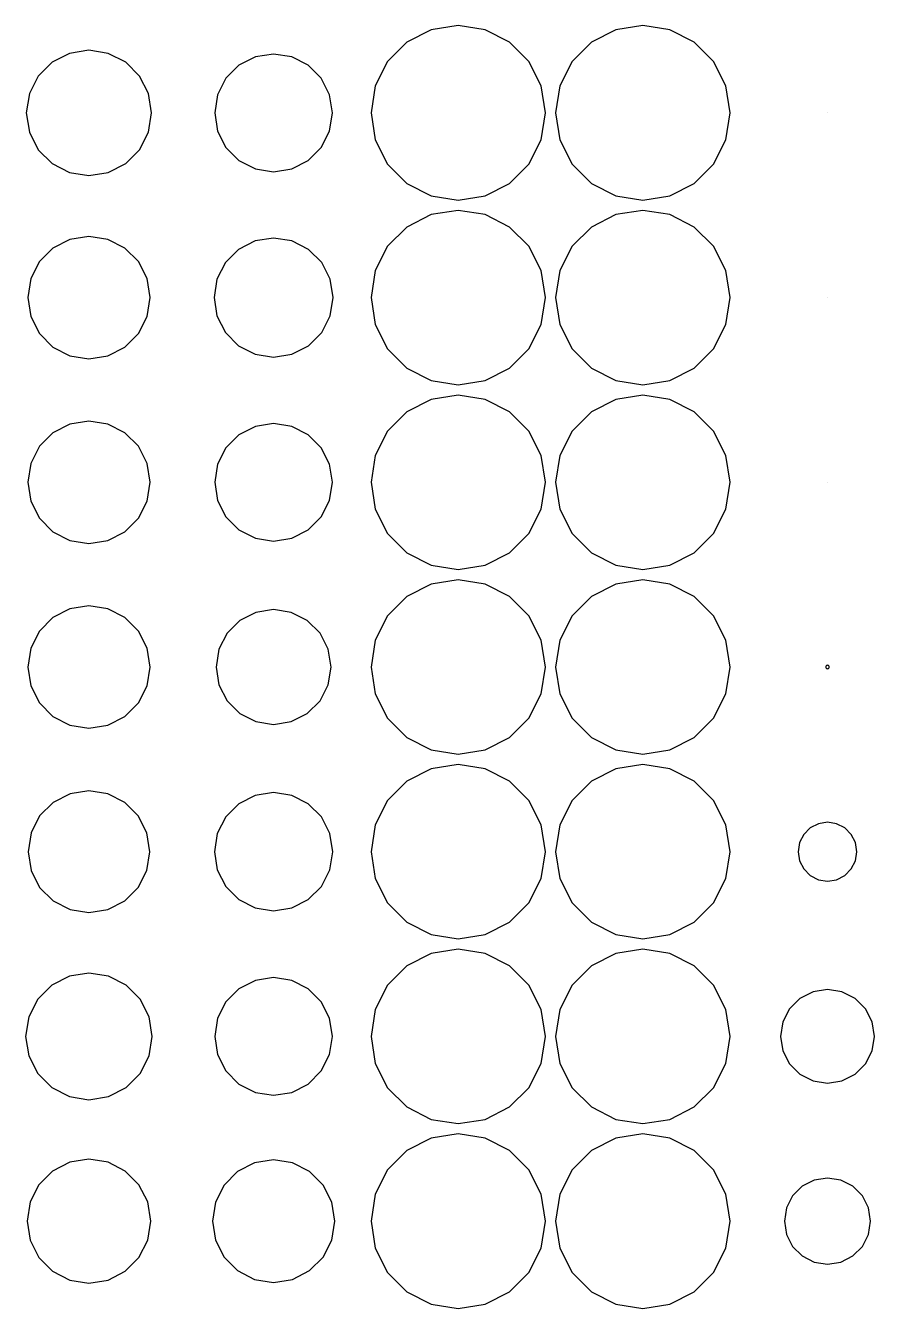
# Model space of a CAD drawing. Header units: metres. Extents: x -319 to 328, y -240 to 246.
# Drawn here: x -155.2 to -72.4, y -5.5 to 119.5 of the extents above; entities that cross this region are included whole.
import ezdxf

# ---------------------------------------------------------------- set-up
doc = ezdxf.new("R2010")
doc.units = ezdxf.units.M

msp = doc.modelspace()

# ---------------------------------------------------------------- linework, layer by layer
for p, q in [((-115.62665, 119.083984, -415.6922), (-117.99617, 117.87665, -415.6922)), ((-113, 119.5, -415.6922), (-115.62665, 119.083984, -415.6922)), ((-110.37335, 119.083984, -415.6922), (-113, 119.5, -415.6922)), ((-108.00383, 117.87665, -415.6922), (-110.37335, 119.083984, -415.6922)), ((-97.62665, 119.083984, -415.6922), (-99.99617, 117.87665, -415.6922)), ((-95, 119.5, -415.6922), (-97.62665, 119.083984, -415.6922)), ((-92.37335, 119.083984, -415.6922), (-95, 119.5, -415.6922)), ((-90.00383, 117.87665, -415.6922), (-92.37335, 119.083984, -415.6922)), ((-117.99617, 117.87665, -415.6922), (-119.87665, 115.996185, -415.6922)), ((-106.12335, 115.996185, -415.6922), (-108.00383, 117.87665, -415.6922)), ((-99.99617, 117.87665, -415.6922), (-101.87665, 115.996185, -415.6922)), ((-88.12335, 115.996185, -415.6922), (-90.00383, 117.87665, -415.6922)), ((-150.88501, 116.80145, -415.6922), (-152.5855, 115.935, -415.6922)), ((-149, 117.100006, -415.6922), (-150.88501, 116.80145, -415.6922)), ((-147.11499, 116.80145, -415.6922), (-149, 117.100006, -415.6922)), ((-145.4145, 115.935, -415.6922), (-147.11499, 116.80145, -415.6922)), ((-132.7717, 116.45273, -415.6922), (-134.36996, 115.63837, -415.6922)), ((-131, 116.73334, -415.6922), (-132.7717, 116.45273, -415.6922)), ((-129.2283, 116.45273, -415.6922), (-131, 116.73334, -415.6922)), ((-127.630035, 115.63837, -415.6922), (-129.2283, 116.45273, -415.6922)), ((-152.5855, 115.935, -415.6922), (-153.935, 114.58548, -415.6922)), ((-144.065, 114.58548, -415.6922), (-145.4145, 115.935, -415.6922)), ((-134.36996, 115.63837, -415.6922), (-135.63837, 114.369965, -415.6922)), ((-126.36163, 114.369965, -415.6922), (-127.630035, 115.63837, -415.6922)), ((-119.87665, 115.996185, -415.6922), (-121.083984, 113.62665, -415.6922)), ((-104.916016, 113.62665, -415.6922), (-106.12335, 115.996185, -415.6922)), ((-101.87665, 115.996185, -415.6922), (-103.083984, 113.62665, -415.6922)), ((-86.916016, 113.62665, -415.6922), (-88.12335, 115.996185, -415.6922)), ((-153.935, 114.58548, -415.6922), (-154.80144, 112.88501, -415.6922)), ((-143.19855, 112.88501, -415.6922), (-144.065, 114.58548, -415.6922)), ((-135.63837, 114.369965, -415.6922), (-136.45273, 112.7717, -415.6922)), ((-125.54727, 112.7717, -415.6922), (-126.36163, 114.369965, -415.6922)), ((-154.80144, 112.88501, -415.6922), (-155.1, 111, -415.6922)), ((-142.9, 111, -415.6922), (-143.19855, 112.88501, -415.6922)), ((-136.45273, 112.7717, -415.6922), (-136.73334, 111, -415.6922)), ((-125.26666, 111, -415.6922), (-125.54727, 112.7717, -415.6922)), ((-121.083984, 113.62665, -415.6922), (-121.5, 111, -415.6922)), ((-104.5, 111, -415.6922), (-104.916016, 113.62665, -415.6922)), ((-103.083984, 113.62665, -415.6922), (-103.5, 111, -415.6922)), ((-86.5, 111, -415.6922), (-86.916016, 113.62665, -415.6922)), ((-155.1, 111, -415.6922), (-154.80145, 109.11499, -415.6922)), ((-143.19855, 109.11499, -415.6922), (-142.9, 111, -415.6922)), ((-136.73334, 111, -415.6922), (-136.45273, 109.2283, -415.6922)), ((-125.54727, 109.2283, -415.6922), (-125.26666, 111, -415.6922)), ((-121.5, 111, -415.6922), (-121.083984, 108.37335, -415.6922)), ((-104.916016, 108.37335, -415.6922), (-104.5, 111, -415.6922)), ((-103.5, 111, -415.6922), (-103.083984, 108.37335, -415.6922)), ((-86.916016, 108.37335, -415.6922), (-86.5, 111, -415.6922)), ((-77, 111, -415.6922), (-77, 111, -415.6922)), ((-77, 111, -415.6922), (-77, 111, -415.6922)), ((-77, 111, -415.6922), (-77, 111, -415.6922)), ((-77, 111, -415.6922), (-77, 111, -415.6922)), ((-77, 111, -415.6922), (-77, 111, -415.6922)), ((-77, 111, -415.6922), (-77, 111, -415.6922)), ((-77, 111, -415.6922), (-77, 111, -415.6922)), ((-77, 111, -415.6922), (-77, 111, -415.6922)), ((-77, 111, -415.6922), (-77, 111, -415.6922)), ((-77, 111, -415.6922), (-77, 111, -415.6922)), ((-77, 111, -415.6922), (-77, 111, -415.6922)), ((-77, 111, -415.6922), (-77, 111, -415.6922)), ((-77, 111, -415.6922), (-77, 111, -415.6922)), ((-77, 111, -415.6922), (-77, 111, -415.6922)), ((-77, 111, -415.6922), (-77, 111, -415.6922)), ((-77, 111, -415.6922), (-77, 111, -415.6922)), ((-77, 111, -415.6922), (-77, 111, -415.6922)), ((-77, 111, -415.6922), (-77, 111, -415.6922)), ((-77, 111, -415.6922), (-77, 111, -415.6922)), ((-77, 111, -415.6922), (-77, 111, -415.6922)), ((-154.80145, 109.11499, -415.6922), (-153.935, 107.41452, -415.6922)), ((-144.065, 107.41452, -415.6922), (-143.19855, 109.11499, -415.6922)), ((-136.45273, 109.2283, -415.6922), (-135.63837, 107.630035, -415.6922)), ((-126.36163, 107.630035, -415.6922), (-125.54727, 109.2283, -415.6922)), ((-135.63837, 107.630035, -415.6922), (-134.36996, 106.36163, -415.6922)), ((-127.630035, 106.36163, -415.6922), (-126.36163, 107.630035, -415.6922)), ((-121.083984, 108.37335, -415.6922), (-119.87665, 106.003815, -415.6922)), ((-106.12335, 106.003815, -415.6922), (-104.916016, 108.37335, -415.6922)), ((-103.083984, 108.37335, -415.6922), (-101.87665, 106.003815, -415.6922)), ((-88.12335, 106.003815, -415.6922), (-86.916016, 108.37335, -415.6922)), ((-153.935, 107.41452, -415.6922), (-152.5855, 106.065, -415.6922)), ((-145.4145, 106.065, -415.6922), (-144.065, 107.41452, -415.6922)), ((-134.36996, 106.36163, -415.6922), (-132.7717, 105.54727, -415.6922)), ((-129.2283, 105.54727, -415.6922), (-127.630035, 106.36163, -415.6922)), ((-152.5855, 106.065, -415.6922), (-150.88501, 105.19855, -415.6922)), ((-150.88501, 105.19855, -415.6922), (-149, 104.899994, -415.6922)), ((-149, 104.899994, -415.6922), (-147.11499, 105.19855, -415.6922)), ((-147.11499, 105.19855, -415.6922), (-145.4145, 106.065, -415.6922)), ((-132.7717, 105.54727, -415.6922), (-131, 105.26666, -415.6922)), ((-131, 105.26666, -415.6922), (-129.2283, 105.54727, -415.6922)), ((-119.87665, 106.003815, -415.6922), (-117.99617, 104.12335, -415.6922)), ((-108.00383, 104.12335, -415.6922), (-106.12335, 106.003815, -415.6922)), ((-101.87665, 106.003815, -415.6922), (-99.99617, 104.12335, -415.6922)), ((-90.00383, 104.12335, -415.6922), (-88.12335, 106.003815, -415.6922)), ((-117.99617, 104.12335, -415.6922), (-115.62665, 102.916016, -415.6922)), ((-110.37335, 102.916016, -415.6922), (-108.00383, 104.12335, -415.6922)), ((-99.99617, 104.12335, -415.6922), (-97.62665, 102.916016, -415.6922)), ((-92.37335, 102.916016, -415.6922), (-90.00383, 104.12335, -415.6922)), ((-115.62665, 102.916016, -415.6922), (-113, 102.5, -415.6922)), ((-113, 102.5, -415.6922), (-110.37335, 102.916016, -415.6922)), ((-97.62665, 102.916016, -415.6922), (-95, 102.5, -415.6922)), ((-95, 102.5, -415.6922), (-92.37335, 102.916016, -415.6922)), ((-113, 101.5, -415.6922), (-115.62665, 101.083984, -415.6922)), ((-110.37335, 101.083984, -415.6922), (-113, 101.5, -415.6922)), ((-95, 101.5, -415.6922), (-97.62665, 101.083984, -415.6922)), ((-92.37335, 101.083984, -415.6922), (-95, 101.5, -415.6922)), ((-115.62665, 101.083984, -415.6922), (-117.99617, 99.87665, -415.6922)), ((-108.00383, 99.87665, -415.6922), (-110.37335, 101.083984, -415.6922)), ((-97.62665, 101.083984, -415.6922), (-99.99617, 99.87665, -415.6922)), ((-90.00383, 99.87665, -415.6922), (-92.37335, 101.083984, -415.6922)), ((-149, 98.966675, -415.6922), (-150.8438, 98.67462, -415.6922)), ((-147.1562, 98.67462, -415.6922), (-149, 98.966675, -415.6922)), ((-131, 98.79999, -415.6922), (-132.7923, 98.51611, -415.6922)), ((-129.2077, 98.51611, -415.6922), (-131, 98.79999, -415.6922)), ((-117.99617, 99.87665, -415.6922), (-119.87665, 97.996185, -415.6922)), ((-106.12335, 97.996185, -415.6922), (-108.00383, 99.87665, -415.6922)), ((-99.99617, 99.87665, -415.6922), (-101.87665, 97.996185, -415.6922)), ((-88.12335, 97.996185, -415.6922), (-90.00383, 99.87665, -415.6922)), ((-152.50711, 97.82715, -415.6922), (-153.82713, 96.50711, -415.6922)), ((-150.8438, 98.67462, -415.6922), (-152.50711, 97.82715, -415.6922)), ((-145.49287, 97.82715, -415.6922), (-147.1562, 98.67462, -415.6922)), ((-144.17287, 96.50711, -415.6922), (-145.49287, 97.82715, -415.6922)), ((-134.40915, 97.69229, -415.6922), (-135.69229, 96.40915, -415.6922)), ((-132.7923, 98.51611, -415.6922), (-134.40915, 97.69229, -415.6922)), ((-127.59085, 97.69229, -415.6922), (-129.2077, 98.51611, -415.6922)), ((-126.30771, 96.40915, -415.6922), (-127.59085, 97.69229, -415.6922)), ((-119.87665, 97.996185, -415.6922), (-121.083984, 95.62665, -415.6922)), ((-104.916016, 95.62665, -415.6922), (-106.12335, 97.996185, -415.6922)), ((-101.87665, 97.996185, -415.6922), (-103.083984, 95.62665, -415.6922)), ((-86.916016, 95.62665, -415.6922), (-88.12335, 97.996185, -415.6922)), ((-153.82713, 96.50711, -415.6922), (-154.67464, 94.84381, -415.6922)), ((-143.32536, 94.84381, -415.6922), (-144.17287, 96.50711, -415.6922)), ((-135.69229, 96.40915, -415.6922), (-136.51613, 94.7923, -415.6922)), ((-125.48387, 94.7923, -415.6922), (-126.30771, 96.40915, -415.6922)), ((-121.083984, 95.62665, -415.6922), (-121.5, 93, -415.6922)), ((-104.5, 93, -415.6922), (-104.916016, 95.62665, -415.6922)), ((-103.083984, 95.62665, -415.6922), (-103.5, 93, -415.6922)), ((-86.5, 93, -415.6922), (-86.916016, 95.62665, -415.6922)), ((-154.67464, 94.84381, -415.6922), (-154.96666, 93, -415.6922)), ((-143.03334, 93, -415.6922), (-143.32536, 94.84381, -415.6922)), ((-136.51613, 94.7923, -415.6922), (-136.8, 93, -415.6922)), ((-125.2, 93, -415.6922), (-125.48387, 94.7923, -415.6922)), ((-154.96666, 93, -415.6922), (-154.67464, 91.15619, -415.6922)), ((-143.32536, 91.15619, -415.6922), (-143.03334, 93, -415.6922)), ((-136.8, 93, -415.6922), (-136.51613, 91.2077, -415.6922)), ((-125.48387, 91.2077, -415.6922), (-125.2, 93, -415.6922)), ((-121.5, 93, -415.6922), (-121.083984, 90.37335, -415.6922)), ((-104.916016, 90.37335, -415.6922), (-104.5, 93, -415.6922)), ((-103.5, 93, -415.6922), (-103.083984, 90.37335, -415.6922)), ((-86.916016, 90.37335, -415.6922), (-86.5, 93, -415.6922)), ((-77, 93, -415.6922), (-77, 93, -415.6922)), ((-77, 93, -415.6922), (-77, 93, -415.6922)), ((-77, 93, -415.6922), (-77, 93, -415.6922)), ((-77, 93, -415.6922), (-77, 93, -415.6922)), ((-77, 93, -415.6922), (-77, 93, -415.6922)), ((-77, 93, -415.6922), (-77, 93, -415.6922)), ((-77, 93, -415.6922), (-77, 93, -415.6922)), ((-77, 93, -415.6922), (-77, 93, -415.6922)), ((-77, 93, -415.6922), (-77, 93, -415.6922)), ((-77, 93, -415.6922), (-77, 93, -415.6922)), ((-77, 93, -415.6922), (-77, 93, -415.6922)), ((-77, 93, -415.6922), (-77, 93, -415.6922)), ((-77, 93, -415.6922), (-77, 93, -415.6922)), ((-77, 93, -415.6922), (-77, 93, -415.6922)), ((-77, 93, -415.6922), (-77, 93, -415.6922)), ((-77, 93, -415.6922), (-77, 93, -415.6922)), ((-77, 93, -415.6922), (-77, 93, -415.6922)), ((-77, 93, -415.6922), (-77, 93, -415.6922)), ((-77, 93, -415.6922), (-77, 93, -415.6922)), ((-77, 93, -415.6922), (-77, 93, -415.6922)), ((-154.67464, 91.15619, -415.6922), (-153.82713, 89.49289, -415.6922)), ((-144.17287, 89.49289, -415.6922), (-143.32536, 91.15619, -415.6922)), ((-136.51613, 91.2077, -415.6922), (-135.69229, 89.59085, -415.6922)), ((-126.30771, 89.59085, -415.6922), (-125.48387, 91.2077, -415.6922)), ((-121.083984, 90.37335, -415.6922), (-119.87665, 88.003815, -415.6922)), ((-106.12335, 88.003815, -415.6922), (-104.916016, 90.37335, -415.6922)), ((-103.083984, 90.37335, -415.6922), (-101.87665, 88.003815, -415.6922)), ((-88.12335, 88.003815, -415.6922), (-86.916016, 90.37335, -415.6922)), ((-153.82713, 89.49289, -415.6922), (-152.50713, 88.17285, -415.6922)), ((-145.49289, 88.17285, -415.6922), (-144.17287, 89.49289, -415.6922)), ((-135.69229, 89.59085, -415.6922), (-134.40915, 88.30771, -415.6922)), ((-127.59085, 88.30771, -415.6922), (-126.30771, 89.59085, -415.6922)), ((-152.50713, 88.17285, -415.6922), (-150.8438, 87.32538, -415.6922)), ((-147.1562, 87.32538, -415.6922), (-145.49289, 88.17285, -415.6922)), ((-134.40915, 88.30771, -415.6922), (-132.7923, 87.48389, -415.6922)), ((-129.2077, 87.48389, -415.6922), (-127.59085, 88.30771, -415.6922)), ((-119.87665, 88.003815, -415.6922), (-117.99617, 86.12335, -415.6922)), ((-108.00383, 86.12335, -415.6922), (-106.12335, 88.003815, -415.6922)), ((-101.87665, 88.003815, -415.6922), (-99.99617, 86.12335, -415.6922)), ((-90.00383, 86.12335, -415.6922), (-88.12335, 88.003815, -415.6922)), ((-150.8438, 87.32538, -415.6922), (-149, 87.033325, -415.6922)), ((-149, 87.033325, -415.6922), (-147.1562, 87.32538, -415.6922)), ((-132.7923, 87.48389, -415.6922), (-131, 87.20001, -415.6922)), ((-131, 87.20001, -415.6922), (-129.2077, 87.48389, -415.6922)), ((-117.99617, 86.12335, -415.6922), (-115.62665, 84.916016, -415.6922)), ((-110.37335, 84.916016, -415.6922), (-108.00383, 86.12335, -415.6922)), ((-99.99617, 86.12335, -415.6922), (-97.62665, 84.916016, -415.6922)), ((-92.37335, 84.916016, -415.6922), (-90.00383, 86.12335, -415.6922)), ((-115.62665, 84.916016, -415.6922), (-113, 84.5, -415.6922)), ((-113, 84.5, -415.6922), (-110.37335, 84.916016, -415.6922)), ((-97.62665, 84.916016, -415.6922), (-95, 84.5, -415.6922)), ((-95, 84.5, -415.6922), (-92.37335, 84.916016, -415.6922)), ((-115.62665, 83.083984, -415.6922), (-117.99617, 81.87665, -415.6922)), ((-113, 83.5, -415.6922), (-115.62665, 83.083984, -415.6922)), ((-110.37335, 83.083984, -415.6922), (-113, 83.5, -415.6922)), ((-108.00383, 81.87665, -415.6922), (-110.37335, 83.083984, -415.6922)), ((-97.62665, 83.083984, -415.6922), (-99.99617, 81.87665, -415.6922)), ((-95, 83.5, -415.6922), (-97.62665, 83.083984, -415.6922)), ((-92.37335, 83.083984, -415.6922), (-95, 83.5, -415.6922)), ((-90.00383, 81.87665, -415.6922), (-92.37335, 83.083984, -415.6922)), ((-117.99617, 81.87665, -415.6922), (-119.87665, 79.996185, -415.6922)), ((-106.12335, 79.996185, -415.6922), (-108.00383, 81.87665, -415.6922)), ((-99.99617, 81.87665, -415.6922), (-101.87665, 79.996185, -415.6922)), ((-88.12335, 79.996185, -415.6922), (-90.00383, 81.87665, -415.6922)), ((-150.8438, 80.67462, -415.6922), (-152.50711, 79.82715, -415.6922)), ((-149, 80.966675, -415.6922), (-150.8438, 80.67462, -415.6922)), ((-147.1562, 80.67462, -415.6922), (-149, 80.966675, -415.6922)), ((-145.49287, 79.82715, -415.6922), (-147.1562, 80.67462, -415.6922)), ((-132.7717, 80.45273, -415.6922), (-134.36996, 79.63837, -415.6922)), ((-131, 80.73334, -415.6922), (-132.7717, 80.45273, -415.6922)), ((-129.2283, 80.45273, -415.6922), (-131, 80.73334, -415.6922)), ((-127.630035, 79.63837, -415.6922), (-129.2283, 80.45273, -415.6922)), ((-152.50711, 79.82715, -415.6922), (-153.82713, 78.50711, -415.6922)), ((-144.17287, 78.50711, -415.6922), (-145.49287, 79.82715, -415.6922)), ((-134.36996, 79.63837, -415.6922), (-135.63837, 78.369965, -415.6922)), ((-126.36163, 78.369965, -415.6922), (-127.630035, 79.63837, -415.6922)), ((-119.87665, 79.996185, -415.6922), (-121.083984, 77.62665, -415.6922)), ((-104.916016, 77.62665, -415.6922), (-106.12335, 79.996185, -415.6922)), ((-101.87665, 79.996185, -415.6922), (-103.083984, 77.62665, -415.6922)), ((-86.916016, 77.62665, -415.6922), (-88.12335, 79.996185, -415.6922)), ((-153.82713, 78.50711, -415.6922), (-154.67464, 76.84381, -415.6922)), ((-143.32536, 76.84381, -415.6922), (-144.17287, 78.50711, -415.6922)), ((-135.63837, 78.369965, -415.6922), (-136.45273, 76.7717, -415.6922)), ((-125.54727, 76.7717, -415.6922), (-126.36163, 78.369965, -415.6922)), ((-121.083984, 77.62665, -415.6922), (-121.5, 75, -415.6922)), ((-104.5, 75, -415.6922), (-104.916016, 77.62665, -415.6922)), ((-103.083984, 77.62665, -415.6922), (-103.5, 75, -415.6922)), ((-86.5, 75, -415.6922), (-86.916016, 77.62665, -415.6922)), ((-154.67464, 76.84381, -415.6922), (-154.96666, 75, -415.6922)), ((-143.03334, 75, -415.6922), (-143.32536, 76.84381, -415.6922)), ((-136.45273, 76.7717, -415.6922), (-136.73334, 75, -415.6922)), ((-125.26666, 75, -415.6922), (-125.54727, 76.7717, -415.6922)), ((-154.96666, 75, -415.6922), (-154.67464, 73.15619, -415.6922)), ((-143.32536, 73.15619, -415.6922), (-143.03334, 75, -415.6922)), ((-136.73334, 75, -415.6922), (-136.45273, 73.2283, -415.6922)), ((-125.54727, 73.2283, -415.6922), (-125.26666, 75, -415.6922)), ((-121.5, 75, -415.6922), (-121.083984, 72.37335, -415.6922)), ((-104.916016, 72.37335, -415.6922), (-104.5, 75, -415.6922)), ((-103.5, 75, -415.6922), (-103.083984, 72.37335, -415.6922)), ((-86.916016, 72.37335, -415.6922), (-86.5, 75, -415.6922)), ((-77, 75, -415.6922), (-77, 75, -415.6922)), ((-77, 75, -415.6922), (-77, 75, -415.6922)), ((-77, 75, -415.6922), (-77, 75, -415.6922)), ((-77, 75, -415.6922), (-77, 75, -415.6922)), ((-77, 75, -415.6922), (-77, 75, -415.6922)), ((-77, 75, -415.6922), (-77, 75, -415.6922)), ((-77, 75, -415.6922), (-77, 75, -415.6922)), ((-77, 75, -415.6922), (-77, 75, -415.6922)), ((-77, 75, -415.6922), (-77, 75, -415.6922)), ((-77, 75, -415.6922), (-77, 75, -415.6922)), ((-77, 75, -415.6922), (-77, 75, -415.6922)), ((-77, 75, -415.6922), (-77, 75, -415.6922)), ((-77, 75, -415.6922), (-77, 75, -415.6922)), ((-77, 75, -415.6922), (-77, 75, -415.6922)), ((-77, 75, -415.6922), (-77, 75, -415.6922)), ((-77, 75, -415.6922), (-77, 75, -415.6922)), ((-77, 75, -415.6922), (-77, 75, -415.6922)), ((-77, 75, -415.6922), (-77, 75, -415.6922)), ((-77, 75, -415.6922), (-77, 75, -415.6922)), ((-77, 75, -415.6922), (-77, 75, -415.6922)), ((-154.67464, 73.15619, -415.6922), (-153.82713, 71.49289, -415.6922)), ((-144.17287, 71.49289, -415.6922), (-143.32536, 73.15619, -415.6922)), ((-136.45273, 73.2283, -415.6922), (-135.63837, 71.630035, -415.6922)), ((-126.36163, 71.630035, -415.6922), (-125.54727, 73.2283, -415.6922)), ((-153.82713, 71.49289, -415.6922), (-152.50713, 70.17285, -415.6922)), ((-145.49289, 70.17285, -415.6922), (-144.17287, 71.49289, -415.6922)), ((-135.63837, 71.630035, -415.6922), (-134.36996, 70.36163, -415.6922)), ((-127.630035, 70.36163, -415.6922), (-126.36163, 71.630035, -415.6922)), ((-121.083984, 72.37335, -415.6922), (-119.87665, 70.003815, -415.6922)), ((-106.12335, 70.003815, -415.6922), (-104.916016, 72.37335, -415.6922)), ((-103.083984, 72.37335, -415.6922), (-101.87665, 70.003815, -415.6922)), ((-88.12335, 70.003815, -415.6922), (-86.916016, 72.37335, -415.6922)), ((-152.50713, 70.17285, -415.6922), (-150.8438, 69.32538, -415.6922)), ((-147.1562, 69.32538, -415.6922), (-145.49289, 70.17285, -415.6922)), ((-134.36996, 70.36163, -415.6922), (-132.7717, 69.54727, -415.6922)), ((-129.2283, 69.54727, -415.6922), (-127.630035, 70.36163, -415.6922)), ((-119.87665, 70.003815, -415.6922), (-117.99617, 68.12335, -415.6922)), ((-108.00383, 68.12335, -415.6922), (-106.12335, 70.003815, -415.6922)), ((-101.87665, 70.003815, -415.6922), (-99.99617, 68.12335, -415.6922)), ((-90.00383, 68.12335, -415.6922), (-88.12335, 70.003815, -415.6922)), ((-150.8438, 69.32538, -415.6922), (-149, 69.033325, -415.6922)), ((-149, 69.033325, -415.6922), (-147.1562, 69.32538, -415.6922)), ((-132.7717, 69.54727, -415.6922), (-131, 69.26666, -415.6922)), ((-131, 69.26666, -415.6922), (-129.2283, 69.54727, -415.6922)), ((-117.99617, 68.12335, -415.6922), (-115.62665, 66.916016, -415.6922)), ((-110.37335, 66.916016, -415.6922), (-108.00383, 68.12335, -415.6922)), ((-99.99617, 68.12335, -415.6922), (-97.62665, 66.916016, -415.6922)), ((-92.37335, 66.916016, -415.6922), (-90.00383, 68.12335, -415.6922)), ((-115.62665, 66.916016, -415.6922), (-113, 66.5, -415.6922)), ((-113, 66.5, -415.6922), (-110.37335, 66.916016, -415.6922)), ((-97.62665, 66.916016, -415.6922), (-95, 66.5, -415.6922)), ((-95, 66.5, -415.6922), (-92.37335, 66.916016, -415.6922)), ((-115.62665, 65.083984, -415.6922), (-117.99617, 63.876648, -415.6922)), ((-113, 65.5, -415.6922), (-115.62665, 65.083984, -415.6922)), ((-110.37335, 65.083984, -415.6922), (-113, 65.5, -415.6922)), ((-108.00383, 63.876648, -415.6922), (-110.37335, 65.083984, -415.6922)), ((-97.62665, 65.083984, -415.6922), (-99.99617, 63.876648, -415.6922)), ((-95, 65.5, -415.6922), (-97.62665, 65.083984, -415.6922)), ((-92.37335, 65.083984, -415.6922), (-95, 65.5, -415.6922)), ((-90.00383, 63.876648, -415.6922), (-92.37335, 65.083984, -415.6922)), ((-117.99617, 63.876648, -415.6922), (-119.87665, 61.996185, -415.6922)), ((-106.12335, 61.996185, -415.6922), (-108.00383, 63.876648, -415.6922)), ((-99.99617, 63.876648, -415.6922), (-101.87665, 61.996185, -415.6922)), ((-88.12335, 61.996185, -415.6922), (-90.00383, 63.876648, -415.6922)), ((-150.8438, 62.67462, -415.6922), (-152.50711, 61.82715, -415.6922)), ((-149, 62.966675, -415.6922), (-150.8438, 62.67462, -415.6922)), ((-147.1562, 62.67462, -415.6922), (-149, 62.966675, -415.6922)), ((-145.49287, 61.82715, -415.6922), (-147.1562, 62.67462, -415.6922)), ((-131, 62.600006, -415.6922), (-132.7305, 62.325928, -415.6922)), ((-129.2695, 62.325928, -415.6922), (-131, 62.600006, -415.6922)), ((-152.50711, 61.82715, -415.6922), (-153.82713, 60.50711, -415.6922)), ((-144.17287, 60.50711, -415.6922), (-145.49287, 61.82715, -415.6922)), ((-134.2916, 61.530487, -415.6922), (-135.5305, 60.291595, -415.6922)), ((-132.7305, 62.325928, -415.6922), (-134.2916, 61.530487, -415.6922)), ((-127.708405, 61.530487, -415.6922), (-129.2695, 62.325928, -415.6922)), ((-126.4695, 60.291595, -415.6922), (-127.708405, 61.530487, -415.6922)), ((-119.87665, 61.996185, -415.6922), (-121.083984, 59.626648, -415.6922)), ((-104.916016, 59.626648, -415.6922), (-106.12335, 61.996185, -415.6922)), ((-101.87665, 61.996185, -415.6922), (-103.083984, 59.626648, -415.6922)), ((-86.916016, 59.626648, -415.6922), (-88.12335, 61.996185, -415.6922)), ((-153.82713, 60.50711, -415.6922), (-154.67464, 58.84381, -415.6922)), ((-143.32536, 58.84381, -415.6922), (-144.17287, 60.50711, -415.6922)), ((-135.5305, 60.291595, -415.6922), (-136.32591, 58.7305, -415.6922)), ((-125.67409, 58.7305, -415.6922), (-126.4695, 60.291595, -415.6922)), ((-154.67464, 58.84381, -415.6922), (-154.96666, 57, -415.6922)), ((-143.03334, 57, -415.6922), (-143.32536, 58.84381, -415.6922)), ((-121.083984, 59.626648, -415.6922), (-121.5, 57, -415.6922)), ((-104.5, 57, -415.6922), (-104.916016, 59.626648, -415.6922)), ((-103.083984, 59.626648, -415.6922), (-103.5, 57, -415.6922)), ((-86.5, 57, -415.6922), (-86.916016, 59.626648, -415.6922)), ((-136.32591, 58.7305, -415.6922), (-136.6, 57, -415.6922)), ((-125.399994, 57, -415.6922), (-125.67409, 58.7305, -415.6922)), ((-154.96666, 57, -415.6922), (-154.67464, 55.15619, -415.6922)), ((-143.32536, 55.15619, -415.6922), (-143.03334, 57, -415.6922)), ((-136.6, 57, -415.6922), (-136.32591, 55.2695, -415.6922)), ((-125.67409, 55.2695, -415.6922), (-125.399994, 57, -415.6922)), ((-121.5, 57, -415.6922), (-121.083984, 54.373352, -415.6922)), ((-104.916016, 54.373352, -415.6922), (-104.5, 57, -415.6922)), ((-103.5, 57, -415.6922), (-103.083984, 54.373352, -415.6922)), ((-86.916016, 54.373352, -415.6922), (-86.5, 57, -415.6922)), ((-77.15851, 57.051514, -415.6922), (-77.16667, 57, -415.6922)), ((-77.16667, 57, -415.6922), (-77.15851, 56.948486, -415.6922)), ((-77.13484, 57.09796, -415.6922), (-77.15851, 57.051514, -415.6922)), ((-77.15851, 56.948486, -415.6922), (-77.13484, 56.90204, -415.6922)), ((-77.09796, 57.134827, -415.6922), (-77.13484, 57.09796, -415.6922)), ((-77.13484, 56.90204, -415.6922), (-77.09796, 56.865173, -415.6922)), ((-77.0515, 57.15851, -415.6922), (-77.09796, 57.134827, -415.6922)), ((-77.09796, 56.865173, -415.6922), (-77.0515, 56.84149, -415.6922)), ((-77, 57.166656, -415.6922), (-77.0515, 57.15851, -415.6922)), ((-77.0515, 56.84149, -415.6922), (-77, 56.833344, -415.6922)), ((-76.9485, 57.15851, -415.6922), (-77, 57.166656, -415.6922)), ((-77, 56.833344, -415.6922), (-76.9485, 56.84149, -415.6922)), ((-76.90204, 57.134827, -415.6922), (-76.9485, 57.15851, -415.6922)), ((-76.9485, 56.84149, -415.6922), (-76.90204, 56.865173, -415.6922)), ((-76.86516, 57.09796, -415.6922), (-76.90204, 57.134827, -415.6922)), ((-76.90204, 56.865173, -415.6922), (-76.86516, 56.90204, -415.6922)), ((-76.84149, 57.051514, -415.6922), (-76.86516, 57.09796, -415.6922)), ((-76.86516, 56.90204, -415.6922), (-76.84149, 56.948486, -415.6922)), ((-76.83333, 57, -415.6922), (-76.84149, 57.051514, -415.6922)), ((-76.84149, 56.948486, -415.6922), (-76.83333, 57, -415.6922)), ((-154.67464, 55.15619, -415.6922), (-153.82713, 53.49289, -415.6922)), ((-144.17287, 53.49289, -415.6922), (-143.32536, 55.15619, -415.6922)), ((-136.32591, 55.2695, -415.6922), (-135.5305, 53.708405, -415.6922)), ((-126.46951, 53.708405, -415.6922), (-125.67409, 55.2695, -415.6922)), ((-121.083984, 54.373352, -415.6922), (-119.87665, 52.003815, -415.6922)), ((-106.12335, 52.003815, -415.6922), (-104.916016, 54.373352, -415.6922)), ((-103.083984, 54.373352, -415.6922), (-101.87665, 52.003815, -415.6922)), ((-88.12335, 52.003815, -415.6922), (-86.916016, 54.373352, -415.6922)), ((-153.82713, 53.49289, -415.6922), (-152.50713, 52.17285, -415.6922)), ((-145.49289, 52.17285, -415.6922), (-144.17287, 53.49289, -415.6922)), ((-135.5305, 53.708405, -415.6922), (-134.2916, 52.469513, -415.6922)), ((-127.708405, 52.469513, -415.6922), (-126.46951, 53.708405, -415.6922)), ((-152.50713, 52.17285, -415.6922), (-150.8438, 51.32538, -415.6922)), ((-150.8438, 51.32538, -415.6922), (-149, 51.033325, -415.6922)), ((-149, 51.033325, -415.6922), (-147.1562, 51.32538, -415.6922)), ((-147.1562, 51.32538, -415.6922), (-145.49289, 52.17285, -415.6922)), ((-134.2916, 52.469513, -415.6922), (-132.7305, 51.674072, -415.6922)), ((-132.7305, 51.674072, -415.6922), (-131, 51.399994, -415.6922)), ((-131, 51.399994, -415.6922), (-129.2695, 51.674072, -415.6922)), ((-129.2695, 51.674072, -415.6922), (-127.708405, 52.469513, -415.6922)), ((-119.87665, 52.003815, -415.6922), (-117.99617, 50.123352, -415.6922)), ((-108.00383, 50.123352, -415.6922), (-106.12335, 52.003815, -415.6922)), ((-101.87665, 52.003815, -415.6922), (-99.99617, 50.123352, -415.6922)), ((-90.00383, 50.123352, -415.6922), (-88.12335, 52.003815, -415.6922)), ((-117.99617, 50.123352, -415.6922), (-115.62665, 48.916016, -415.6922)), ((-110.37335, 48.916016, -415.6922), (-108.00383, 50.123352, -415.6922)), ((-99.99617, 50.123352, -415.6922), (-97.62665, 48.916016, -415.6922)), ((-92.37335, 48.916016, -415.6922), (-90.00383, 50.123352, -415.6922)), ((-115.62665, 48.916016, -415.6922), (-113, 48.5, -415.6922)), ((-113, 48.5, -415.6922), (-110.37335, 48.916016, -415.6922)), ((-97.62665, 48.916016, -415.6922), (-95, 48.5, -415.6922)), ((-95, 48.5, -415.6922), (-92.37335, 48.916016, -415.6922)), ((-113, 47.5, -415.6922), (-115.62665, 47.083984, -415.6922)), ((-110.37335, 47.083984, -415.6922), (-113, 47.5, -415.6922)), ((-95, 47.5, -415.6922), (-97.62665, 47.083984, -415.6922)), ((-92.37335, 47.083984, -415.6922), (-95, 47.5, -415.6922)), ((-115.62665, 47.083984, -415.6922), (-117.99617, 45.876648, -415.6922)), ((-108.00383, 45.876648, -415.6922), (-110.37335, 47.083984, -415.6922)), ((-97.62665, 47.083984, -415.6922), (-99.99617, 45.876648, -415.6922)), ((-90.00383, 45.876648, -415.6922), (-92.37335, 47.083984, -415.6922)), ((-117.99617, 45.876648, -415.6922), (-119.87665, 43.996185, -415.6922)), ((-106.12335, 43.996185, -415.6922), (-108.00383, 45.876648, -415.6922)), ((-99.99617, 45.876648, -415.6922), (-101.87665, 43.996185, -415.6922)), ((-88.12335, 43.996185, -415.6922), (-90.00383, 45.876648, -415.6922)), ((-152.48752, 43.80017, -415.6922), (-153.80017, 42.48752, -415.6922)), ((-150.8335, 44.642944, -415.6922), (-152.48752, 43.80017, -415.6922)), ((-149, 44.93332, -415.6922), (-150.8335, 44.642944, -415.6922)), ((-147.1665, 44.642944, -415.6922), (-149, 44.93332, -415.6922)), ((-145.51247, 43.80017, -415.6922), (-147.1665, 44.642944, -415.6922)), ((-144.19983, 42.48752, -415.6922), (-145.51247, 43.80017, -415.6922)), ((-132.782, 44.484436, -415.6922), (-134.38956, 43.665344, -415.6922)), ((-131, 44.766663, -415.6922), (-132.782, 44.484436, -415.6922)), ((-129.218, 44.484436, -415.6922), (-131, 44.766663, -415.6922)), ((-127.61044, 43.665344, -415.6922), (-129.218, 44.484436, -415.6922)), ((-119.87665, 43.996185, -415.6922), (-121.083984, 41.626648, -415.6922)), ((-104.916016, 41.626648, -415.6922), (-106.12335, 43.996185, -415.6922)), ((-101.87665, 43.996185, -415.6922), (-103.083984, 41.626648, -415.6922)), ((-86.916016, 41.626648, -415.6922), (-88.12335, 43.996185, -415.6922)), ((-134.38956, 43.665344, -415.6922), (-135.66533, 42.389557, -415.6922)), ((-126.33467, 42.389557, -415.6922), (-127.61044, 43.665344, -415.6922)), ((-153.80017, 42.48752, -415.6922), (-154.64293, 40.833496, -415.6922)), ((-143.35707, 40.833496, -415.6922), (-144.19983, 42.48752, -415.6922)), ((-135.66533, 42.389557, -415.6922), (-136.48442, 40.782013, -415.6922)), ((-125.51558, 40.782013, -415.6922), (-126.33467, 42.389557, -415.6922)), ((-121.083984, 41.626648, -415.6922), (-121.5, 39, -415.6922)), ((-104.5, 39, -415.6922), (-104.916016, 41.626648, -415.6922)), ((-103.083984, 41.626648, -415.6922), (-103.5, 39, -415.6922)), ((-86.5, 39, -415.6922), (-86.916016, 41.626648, -415.6922)), ((-78.68498, 41.319183, -415.6922), (-79.31918, 40.684998, -415.6922)), ((-77.88585, 41.72635, -415.6922), (-78.68498, 41.319183, -415.6922)), ((-77, 41.86667, -415.6922), (-77.88585, 41.72635, -415.6922)), ((-76.11415, 41.72635, -415.6922), (-77, 41.86667, -415.6922)), ((-75.31502, 41.319183, -415.6922), (-76.11415, 41.72635, -415.6922)), ((-74.68082, 40.684998, -415.6922), (-75.31502, 41.319183, -415.6922)), ((-154.64293, 40.833496, -415.6922), (-154.93333, 39, -415.6922)), ((-143.06667, 39, -415.6922), (-143.35707, 40.833496, -415.6922)), ((-136.48442, 40.782013, -415.6922), (-136.76666, 39, -415.6922)), ((-125.23334, 39, -415.6922), (-125.51558, 40.782013, -415.6922)), ((-79.31918, 40.684998, -415.6922), (-79.726364, 39.885834, -415.6922)), ((-74.273636, 39.885834, -415.6922), (-74.68082, 40.684998, -415.6922)), ((-154.93333, 39, -415.6922), (-154.64293, 37.166504, -415.6922)), ((-143.35707, 37.166504, -415.6922), (-143.06667, 39, -415.6922)), ((-136.76666, 39, -415.6922), (-136.48442, 37.217987, -415.6922)), ((-125.51558, 37.218018, -415.6922), (-125.23334, 39, -415.6922)), ((-121.5, 39, -415.6922), (-121.083984, 36.373352, -415.6922)), ((-104.916016, 36.373352, -415.6922), (-104.5, 39, -415.6922)), ((-103.5, 39, -415.6922), (-103.083984, 36.373352, -415.6922)), ((-86.916016, 36.373352, -415.6922), (-86.5, 39, -415.6922)), ((-79.726364, 39.885834, -415.6922), (-79.86667, 39, -415.6922)), ((-79.86667, 39, -415.6922), (-79.726364, 38.114166, -415.6922)), ((-74.13333, 39, -415.6922), (-74.273636, 39.885834, -415.6922)), ((-74.273636, 38.114166, -415.6922), (-74.13333, 39, -415.6922)), ((-79.726364, 38.114166, -415.6922), (-79.31918, 37.315002, -415.6922)), ((-74.68082, 37.315002, -415.6922), (-74.273636, 38.114166, -415.6922)), ((-154.64293, 37.166504, -415.6922), (-153.80017, 35.51248, -415.6922)), ((-144.19983, 35.51248, -415.6922), (-143.35707, 37.166504, -415.6922)), ((-136.48442, 37.217987, -415.6922), (-135.66533, 35.610443, -415.6922)), ((-126.33467, 35.610443, -415.6922), (-125.51558, 37.218018, -415.6922)), ((-121.083984, 36.373352, -415.6922), (-119.87665, 34.003815, -415.6922)), ((-106.12335, 34.003815, -415.6922), (-104.916016, 36.373352, -415.6922)), ((-103.083984, 36.373352, -415.6922), (-101.87665, 34.003815, -415.6922)), ((-88.12335, 34.003815, -415.6922), (-86.916016, 36.373352, -415.6922)), ((-79.31918, 37.315002, -415.6922), (-78.68498, 36.680817, -415.6922)), ((-78.68498, 36.680817, -415.6922), (-77.88585, 36.27365, -415.6922)), ((-77.88585, 36.27365, -415.6922), (-77, 36.13333, -415.6922)), ((-77, 36.13333, -415.6922), (-76.11415, 36.27365, -415.6922)), ((-76.11415, 36.27365, -415.6922), (-75.31502, 36.680817, -415.6922)), ((-75.31502, 36.680817, -415.6922), (-74.68082, 37.315002, -415.6922)), ((-153.80017, 35.51248, -415.6922), (-152.48753, 34.19983, -415.6922)), ((-145.51248, 34.19983, -415.6922), (-144.19983, 35.51248, -415.6922)), ((-135.66533, 35.610443, -415.6922), (-134.38956, 34.334656, -415.6922)), ((-127.61044, 34.334656, -415.6922), (-126.33467, 35.610443, -415.6922)), ((-152.48753, 34.19983, -415.6922), (-150.8335, 33.357056, -415.6922)), ((-147.1665, 33.357056, -415.6922), (-145.51248, 34.19983, -415.6922)), ((-134.38956, 34.334656, -415.6922), (-132.782, 33.515564, -415.6922)), ((-129.218, 33.515564, -415.6922), (-127.61044, 34.334656, -415.6922)), ((-119.87665, 34.003815, -415.6922), (-117.99617, 32.123352, -415.6922)), ((-108.00383, 32.123352, -415.6922), (-106.12335, 34.003815, -415.6922)), ((-101.87665, 34.003815, -415.6922), (-99.99617, 32.123352, -415.6922)), ((-90.00383, 32.123352, -415.6922), (-88.12335, 34.003815, -415.6922)), ((-150.8335, 33.357056, -415.6922), (-149, 33.06668, -415.6922)), ((-149, 33.06668, -415.6922), (-147.1665, 33.357056, -415.6922)), ((-132.782, 33.515564, -415.6922), (-131, 33.233337, -415.6922)), ((-131, 33.233337, -415.6922), (-129.218, 33.515564, -415.6922)), ((-117.99617, 32.123352, -415.6922), (-115.62665, 30.916016, -415.6922)), ((-110.37335, 30.916016, -415.6922), (-108.00383, 32.123352, -415.6922)), ((-99.99617, 32.123352, -415.6922), (-97.62665, 30.916016, -415.6922)), ((-92.37335, 30.916016, -415.6922), (-90.00383, 32.123352, -415.6922)), ((-115.62665, 30.916016, -415.6922), (-113, 30.5, -415.6922)), ((-113, 30.5, -415.6922), (-110.37335, 30.916016, -415.6922)), ((-97.62665, 30.916016, -415.6922), (-95, 30.5, -415.6922)), ((-95, 30.5, -415.6922), (-92.37335, 30.916016, -415.6922)), ((-115.62665, 29.083984, -415.6922), (-117.99617, 27.876648, -415.6922)), ((-113, 29.5, -415.6922), (-115.62665, 29.083984, -415.6922)), ((-110.37335, 29.083984, -415.6922), (-113, 29.5, -415.6922)), ((-108.00383, 27.876648, -415.6922), (-110.37335, 29.083984, -415.6922)), ((-97.62665, 29.083984, -415.6922), (-99.99617, 27.876648, -415.6922)), ((-95, 29.5, -415.6922), (-97.62665, 29.083984, -415.6922)), ((-92.37335, 29.083984, -415.6922), (-95, 29.5, -415.6922)), ((-90.00383, 27.876648, -415.6922), (-92.37335, 29.083984, -415.6922)), ((-117.99617, 27.876648, -415.6922), (-119.87665, 25.996185, -415.6922)), ((-106.12335, 25.996185, -415.6922), (-108.00383, 27.876648, -415.6922)), ((-99.99617, 27.876648, -415.6922), (-101.87665, 25.996185, -415.6922)), ((-88.12335, 25.996185, -415.6922), (-90.00383, 27.876648, -415.6922)), ((-150.90561, 26.864838, -415.6922), (-152.62468, 25.988953, -415.6922)), ((-149, 27.166656, -415.6922), (-150.90561, 26.864838, -415.6922)), ((-147.09439, 26.864838, -415.6922), (-149, 27.166656, -415.6922)), ((-145.37532, 25.988953, -415.6922), (-147.09439, 26.864838, -415.6922)), ((-132.7717, 26.452728, -415.6922), (-134.36996, 25.638367, -415.6922)), ((-131, 26.733337, -415.6922), (-132.7717, 26.452728, -415.6922)), ((-129.2283, 26.452728, -415.6922), (-131, 26.733337, -415.6922)), ((-127.630035, 25.638367, -415.6922), (-129.2283, 26.452728, -415.6922)), ((-152.62468, 25.988953, -415.6922), (-153.98894, 24.624664, -415.6922)), ((-144.01106, 24.624664, -415.6922), (-145.37532, 25.988953, -415.6922)), ((-134.36996, 25.638367, -415.6922), (-135.63837, 24.369965, -415.6922)), ((-126.36163, 24.369965, -415.6922), (-127.630035, 25.638367, -415.6922)), ((-119.87665, 25.996185, -415.6922), (-121.083984, 23.626648, -415.6922)), ((-104.916016, 23.626648, -415.6922), (-106.12335, 25.996185, -415.6922)), ((-101.87665, 25.996185, -415.6922), (-103.083984, 23.626648, -415.6922)), ((-86.916016, 23.626648, -415.6922), (-88.12335, 25.996185, -415.6922)), ((-78.41118, 25.34317, -415.6922), (-79.68422, 24.694519, -415.6922)), ((-77, 25.56668, -415.6922), (-78.41118, 25.34317, -415.6922)), ((-75.58882, 25.34317, -415.6922), (-77, 25.56668, -415.6922)), ((-74.31578, 24.694519, -415.6922), (-75.58882, 25.34317, -415.6922)), ((-153.98894, 24.624664, -415.6922), (-154.86485, 22.90561, -415.6922)), ((-143.13515, 22.90561, -415.6922), (-144.01106, 24.624664, -415.6922)), ((-135.63837, 24.369965, -415.6922), (-136.45273, 22.771698, -415.6922)), ((-125.54727, 22.771698, -415.6922), (-126.36163, 24.369965, -415.6922)), ((-79.68422, 24.694519, -415.6922), (-80.6945, 23.684204, -415.6922)), ((-73.3055, 23.684204, -415.6922), (-74.31578, 24.694519, -415.6922)), ((-154.86485, 22.90561, -415.6922), (-155.16667, 21, -415.6922)), ((-142.83333, 21, -415.6922), (-143.13515, 22.90561, -415.6922)), ((-136.45273, 22.771698, -415.6922), (-136.73334, 21, -415.6922)), ((-125.26666, 21, -415.6922), (-125.54727, 22.771698, -415.6922)), ((-121.083984, 23.626648, -415.6922), (-121.5, 21, -415.6922)), ((-104.5, 21, -415.6922), (-104.916016, 23.626648, -415.6922)), ((-103.083984, 23.626648, -415.6922), (-103.5, 21, -415.6922)), ((-86.5, 21, -415.6922), (-86.916016, 23.626648, -415.6922)), ((-80.6945, 23.684204, -415.6922), (-81.343155, 22.411163, -415.6922)), ((-72.656845, 22.411163, -415.6922), (-73.3055, 23.684204, -415.6922)), ((-81.343155, 22.411163, -415.6922), (-81.566666, 21, -415.6922)), ((-72.433334, 21, -415.6922), (-72.656845, 22.411163, -415.6922)), ((-155.16667, 21, -415.6922), (-154.86485, 19.09439, -415.6922)), ((-143.13515, 19.09439, -415.6922), (-142.83333, 21, -415.6922)), ((-136.73334, 21, -415.6922), (-136.45273, 19.228302, -415.6922)), ((-125.54727, 19.228302, -415.6922), (-125.26666, 21, -415.6922)), ((-121.5, 21, -415.6922), (-121.083984, 18.373352, -415.6922)), ((-104.916016, 18.373352, -415.6922), (-104.5, 21, -415.6922)), ((-103.5, 21, -415.6922), (-103.083984, 18.373352, -415.6922)), ((-86.916016, 18.373352, -415.6922), (-86.5, 21, -415.6922)), ((-81.566666, 21, -415.6922), (-81.343155, 19.588837, -415.6922)), ((-72.656845, 19.588837, -415.6922), (-72.433334, 21, -415.6922)), ((-154.86485, 19.09439, -415.6922), (-153.98894, 17.375336, -415.6922)), ((-144.01106, 17.375336, -415.6922), (-143.13515, 19.09439, -415.6922)), ((-136.45273, 19.228302, -415.6922), (-135.63837, 17.630035, -415.6922)), ((-126.36163, 17.630035, -415.6922), (-125.54727, 19.228302, -415.6922)), ((-81.343155, 19.588837, -415.6922), (-80.6945, 18.315796, -415.6922)), ((-73.3055, 18.315765, -415.6922), (-72.656845, 19.588837, -415.6922)), ((-135.63837, 17.630035, -415.6922), (-134.36996, 16.361633, -415.6922)), ((-127.630035, 16.361633, -415.6922), (-126.36163, 17.630035, -415.6922)), ((-121.083984, 18.373352, -415.6922), (-119.87665, 16.003815, -415.6922)), ((-106.12335, 16.003815, -415.6922), (-104.916016, 18.373352, -415.6922)), ((-103.083984, 18.373352, -415.6922), (-101.87665, 16.003815, -415.6922)), ((-88.12335, 16.003815, -415.6922), (-86.916016, 18.373352, -415.6922)), ((-80.6945, 18.315796, -415.6922), (-79.68422, 17.305481, -415.6922)), ((-74.31578, 17.305481, -415.6922), (-73.3055, 18.315765, -415.6922)), ((-153.98894, 17.375336, -415.6922), (-152.62468, 16.011078, -415.6922)), ((-145.37532, 16.011047, -415.6922), (-144.01106, 17.375336, -415.6922)), ((-134.36996, 16.361633, -415.6922), (-132.7717, 15.547272, -415.6922)), ((-129.2283, 15.547272, -415.6922), (-127.630035, 16.361633, -415.6922)), ((-79.68422, 17.305481, -415.6922), (-78.41118, 16.65683, -415.6922)), ((-78.41118, 16.65683, -415.6922), (-77, 16.43332, -415.6922)), ((-77, 16.43332, -415.6922), (-75.58882, 16.65683, -415.6922)), ((-75.58882, 16.65683, -415.6922), (-74.31578, 17.305481, -415.6922)), ((-152.62468, 16.011078, -415.6922), (-150.90561, 15.135147, -415.6922)), ((-150.90561, 15.135147, -415.6922), (-149, 14.833328, -415.6922)), ((-149, 14.833328, -415.6922), (-147.09439, 15.135147, -415.6922)), ((-147.09439, 15.135147, -415.6922), (-145.37532, 16.011047, -415.6922)), ((-132.7717, 15.547272, -415.6922), (-131, 15.266663, -415.6922)), ((-131, 15.266663, -415.6922), (-129.2283, 15.547272, -415.6922)), ((-119.87665, 16.003815, -415.6922), (-117.99617, 14.123352, -415.6922)), ((-108.00383, 14.123352, -415.6922), (-106.12335, 16.003815, -415.6922)), ((-101.87665, 16.003815, -415.6922), (-99.99617, 14.123352, -415.6922)), ((-90.00383, 14.123352, -415.6922), (-88.12335, 16.003815, -415.6922)), ((-117.99617, 14.123352, -415.6922), (-115.62665, 12.916016, -415.6922)), ((-110.37335, 12.916016, -415.6922), (-108.00383, 14.123352, -415.6922)), ((-99.99617, 14.123352, -415.6922), (-97.62665, 12.916016, -415.6922)), ((-92.37335, 12.916016, -415.6922), (-90.00383, 14.123352, -415.6922)), ((-115.62665, 12.916016, -415.6922), (-113, 12.5, -415.6922)), ((-113, 12.5, -415.6922), (-110.37335, 12.916016, -415.6922)), ((-97.62665, 12.916016, -415.6922), (-95, 12.5, -415.6922)), ((-95, 12.5, -415.6922), (-92.37335, 12.916016, -415.6922)), ((-113, 11.5, -415.6922), (-115.62665, 11.083984, -415.6922)), ((-110.37335, 11.083984, -415.6922), (-113, 11.5, -415.6922)), ((-95, 11.5, -415.6922), (-97.62665, 11.083984, -415.6922)), ((-92.37335, 11.083984, -415.6922), (-95, 11.5, -415.6922)), ((-115.62665, 11.083984, -415.6922), (-117.99617, 9.876648, -415.6922)), ((-108.00383, 9.876648, -415.6922), (-110.37335, 11.083984, -415.6922)), ((-97.62665, 11.083984, -415.6922), (-99.99617, 9.876648, -415.6922)), ((-90.00383, 9.876648, -415.6922), (-92.37335, 11.083984, -415.6922)), ((-149, 9.03334, -415.6922), (-150.8644, 8.738037, -415.6922)), ((-147.1356, 8.738037, -415.6922), (-149, 9.03334, -415.6922)), ((-131, 8.96666, -415.6922), (-132.8438, 8.674637, -415.6922)), ((-129.1562, 8.674637, -415.6922), (-131, 8.96666, -415.6922)), ((-117.99617, 9.876648, -415.6922), (-119.87665, 7.99617, -415.6922)), ((-106.12335, 7.99617, -415.6922), (-108.00383, 9.876648, -415.6922)), ((-99.99617, 9.876648, -415.6922), (-101.87665, 7.99617, -415.6922)), ((-88.12335, 7.99617, -415.6922), (-90.00383, 9.876648, -415.6922)), ((-152.54631, 7.881073, -415.6922), (-153.88107, 6.54631, -415.6922)), ((-150.8644, 8.738037, -415.6922), (-152.54631, 7.881073, -415.6922)), ((-145.45369, 7.881073, -415.6922), (-147.1356, 8.738037, -415.6922)), ((-144.11893, 6.54631, -415.6922), (-145.45369, 7.881073, -415.6922)), ((-134.50711, 7.827133, -415.6922), (-135.82713, 6.507111, -415.6922)), ((-132.8438, 8.674637, -415.6922), (-134.50711, 7.827133, -415.6922)), ((-127.492874, 7.827133, -415.6922), (-129.1562, 8.674637, -415.6922)), ((-126.17287, 6.507126, -415.6922), (-127.492874, 7.827133, -415.6922)), ((-119.87665, 7.99617, -415.6922), (-121.083984, 5.626648, -415.6922)), ((-104.916016, 5.626648, -415.6922), (-106.12335, 7.99617, -415.6922)), ((-101.87665, 7.99617, -415.6922), (-103.083984, 5.626648, -415.6922)), ((-86.916016, 5.626648, -415.6922), (-88.12335, 7.99617, -415.6922)), ((-153.88107, 6.54631, -415.6922), (-154.73804, 4.86441, -415.6922)), ((-143.26196, 4.864395, -415.6922), (-144.11893, 6.54631, -415.6922)), ((-135.82713, 6.507111, -415.6922), (-136.67464, 4.843796, -415.6922)), ((-125.32536, 4.843796, -415.6922), (-126.17287, 6.507126, -415.6922)), ((-79.468704, 6.397873, -415.6922), (-80.39787, 5.468704, -415.6922)), ((-78.29787, 6.99443, -415.6922), (-79.468704, 6.397873, -415.6922)), ((-77, 7.199997, -415.6922), (-78.29787, 6.99443, -415.6922)), ((-75.70213, 6.99443, -415.6922), (-77, 7.199997, -415.6922)), ((-74.531296, 6.397873, -415.6922), (-75.70213, 6.99443, -415.6922)), ((-73.60213, 5.468704, -415.6922), (-74.531296, 6.397873, -415.6922)), ((-121.083984, 5.626648, -415.6922), (-121.5, 3, -415.6922)), ((-104.5, 3, -415.6922), (-104.916016, 5.626648, -415.6922)), ((-103.083984, 5.626648, -415.6922), (-103.5, 3, -415.6922)), ((-86.5, 3, -415.6922), (-86.916016, 5.626648, -415.6922)), ((-80.39787, 5.468704, -415.6922), (-80.99443, 4.297867, -415.6922)), ((-73.00557, 4.297867, -415.6922), (-73.60213, 5.468704, -415.6922)), ((-154.73804, 4.86441, -415.6922), (-155.03334, 3, -415.6922)), ((-142.96666, 3, -415.6922), (-143.26196, 4.864395, -415.6922)), ((-136.67464, 4.843796, -415.6922), (-136.96666, 3, -415.6922)), ((-125.03334, 3, -415.6922), (-125.32536, 4.843796, -415.6922)), ((-80.99443, 4.297867, -415.6922), (-81.2, 3, -415.6922)), ((-72.8, 3, -415.6922), (-73.00557, 4.297867, -415.6922)), ((-155.03334, 3, -415.6922), (-154.73804, 1.135605, -415.6922)), ((-143.26196, 1.135605, -415.6922), (-142.96666, 3, -415.6922)), ((-136.96666, 3, -415.6922), (-136.67464, 1.156204, -415.6922)), ((-125.32536, 1.156204, -415.6922), (-125.03334, 3, -415.6922)), ((-121.5, 3, -415.6922), (-121.083984, 0.373352, -415.6922)), ((-104.916016, 0.373352, -415.6922), (-104.5, 3, -415.6922)), ((-103.5, 3, -415.6922), (-103.083984, 0.373352, -415.6922)), ((-86.916016, 0.373352, -415.6922), (-86.5, 3, -415.6922)), ((-81.2, 3, -415.6922), (-80.99443, 1.702133, -415.6922)), ((-73.00557, 1.702133, -415.6922), (-72.8, 3, -415.6922)), ((-80.99443, 1.702133, -415.6922), (-80.39787, 0.531296, -415.6922)), ((-73.60213, 0.531296, -415.6922), (-73.00557, 1.702133, -415.6922)), ((-154.73804, 1.135605, -415.6922), (-153.88107, -0.54631, -415.6922)), ((-144.11893, -0.54631, -415.6922), (-143.26196, 1.135605, -415.6922)), ((-136.67464, 1.156204, -415.6922), (-135.82713, -0.507111, -415.6922)), ((-126.17287, -0.507126, -415.6922), (-125.32536, 1.156204, -415.6922)), ((-121.083984, 0.373352, -415.6922), (-119.87665, -1.99617, -415.6922)), ((-106.12335, -1.99617, -415.6922), (-104.916016, 0.373352, -415.6922)), ((-103.083984, 0.373352, -415.6922), (-101.87665, -1.99617, -415.6922)), ((-88.12335, -1.99617, -415.6922), (-86.916016, 0.373352, -415.6922)), ((-80.39787, 0.531296, -415.6922), (-79.468704, -0.397873, -415.6922)), ((-74.531296, -0.397873, -415.6922), (-73.60213, 0.531296, -415.6922)), ((-153.88107, -0.54631, -415.6922), (-152.54631, -1.881073, -415.6922)), ((-145.45369, -1.881073, -415.6922), (-144.11893, -0.54631, -415.6922)), ((-135.82713, -0.507111, -415.6922), (-134.50713, -1.827133, -415.6922)), ((-127.49289, -1.827133, -415.6922), (-126.17287, -0.507126, -415.6922)), ((-79.468704, -0.397873, -415.6922), (-78.29787, -0.994431, -415.6922)), ((-78.29787, -0.994431, -415.6922), (-77, -1.199997, -415.6922)), ((-77, -1.199997, -415.6922), (-75.70213, -0.994431, -415.6922)), ((-75.70213, -0.994431, -415.6922), (-74.531296, -0.397873, -415.6922)), ((-152.54631, -1.881073, -415.6922), (-150.86441, -2.738037, -415.6922)), ((-147.13559, -2.738037, -415.6922), (-145.45369, -1.881073, -415.6922)), ((-134.50713, -1.827133, -415.6922), (-132.8438, -2.674637, -415.6922)), ((-129.1562, -2.674637, -415.6922), (-127.49289, -1.827133, -415.6922)), ((-119.87665, -1.99617, -415.6922), (-117.99617, -3.876648, -415.6922)), ((-108.00383, -3.876648, -415.6922), (-106.12335, -1.99617, -415.6922)), ((-101.87665, -1.99617, -415.6922), (-99.99617, -3.876648, -415.6922)), ((-90.00383, -3.876648, -415.6922), (-88.12335, -1.99617, -415.6922)), ((-150.86441, -2.738037, -415.6922), (-149, -3.03334, -415.6922)), ((-149, -3.03334, -415.6922), (-147.13559, -2.738037, -415.6922)), ((-132.8438, -2.674637, -415.6922), (-131, -2.96666, -415.6922)), ((-131, -2.96666, -415.6922), (-129.1562, -2.674637, -415.6922)), ((-117.99617, -3.876648, -415.6922), (-115.62665, -5.083984, -415.6922)), ((-110.37335, -5.083984, -415.6922), (-108.00383, -3.876648, -415.6922)), ((-99.99617, -3.876648, -415.6922), (-97.62665, -5.083984, -415.6922)), ((-92.37335, -5.083984, -415.6922), (-90.00383, -3.876648, -415.6922)), ((-115.62665, -5.083984, -415.6922), (-113, -5.5, -415.6922)), ((-113, -5.5, -415.6922), (-110.37335, -5.083984, -415.6922)), ((-97.62665, -5.083984, -415.6922), (-95, -5.5, -415.6922)), ((-95, -5.5, -415.6922), (-92.37335, -5.083984, -415.6922))]:
    msp.add_line(p, q)

doc.saveas('drawing.dxf')
